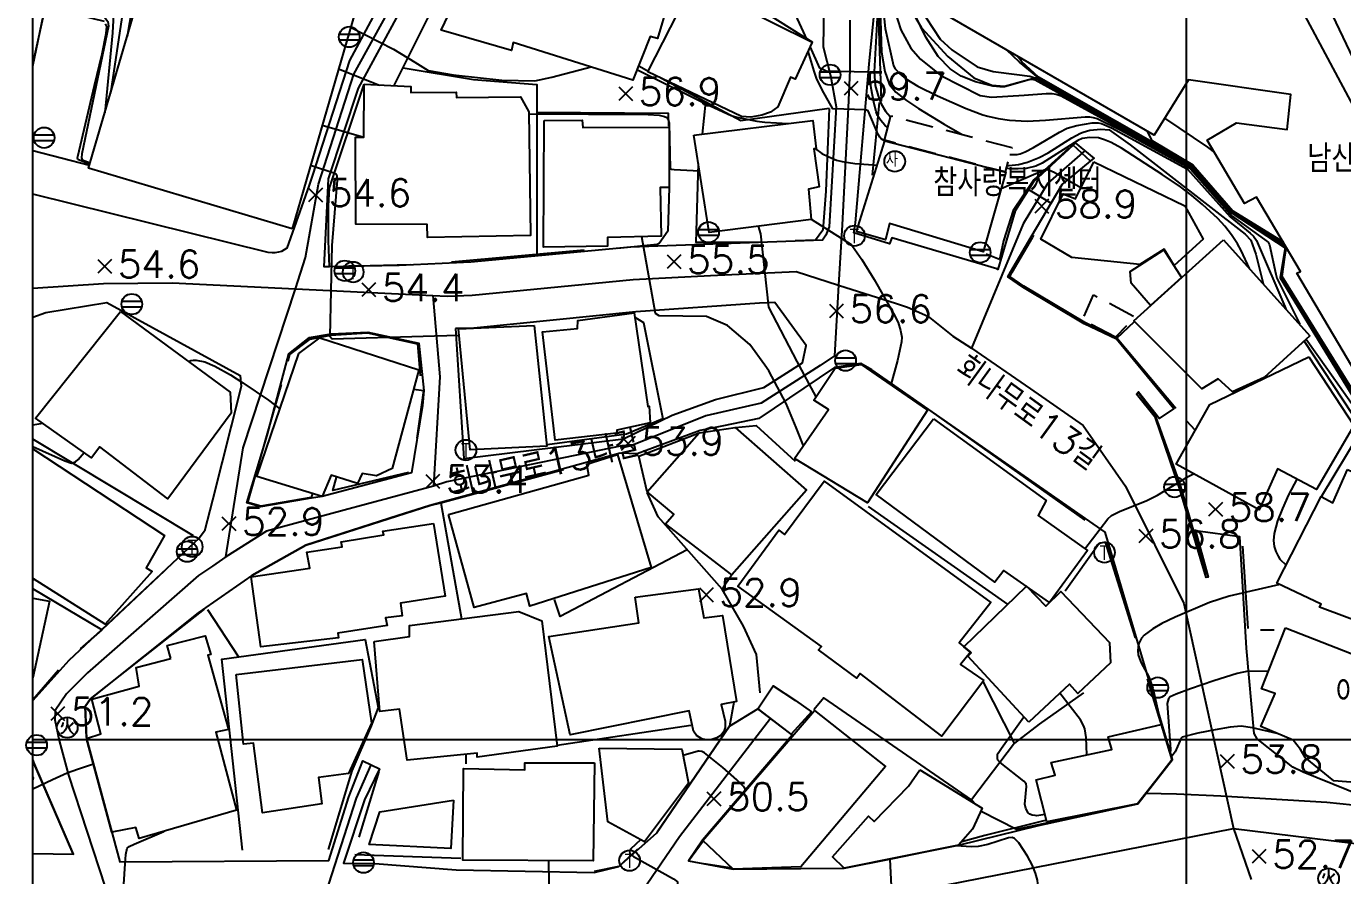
# Model space of a CAD drawing. Extents: x 199116 to 199565, y 548943 to 549516.
# Drawn here: x 199115.8 to 199211.4, y 549090.1 to 549151.8 of the extents above; entities that cross this region are included whole.
import ezdxf
from ezdxf.enums import TextEntityAlignment as Align

# ---------------------------------------------------------------- set-up
doc = ezdxf.new("R2010")
doc.units = 0
doc.header["$MEASUREMENT"] = 0
doc.linetypes.add('ANYANG1', pattern=[11.5, 6, -1, 1, -1.5, 1, -1])
doc.linetypes.add('ANYANG3', pattern=[3, 2, -1])
for name, color, linetype in [('A0013114', 1, 'CONTINUOUS'), ('A0023210', 7, 'CONTINUOUS'), ('B0014111', 7, 'CONTINUOUS'), ('B0014112', 7, 'CONTINUOUS'), ('B0014113', 7, 'CONTINUOUS'), ('B0014116', 7, 'ANYANG3'), ('B0014630', 7, 'CONTINUOUS'), ('B0024121', 7, 'CONTINUOUS'), ('B0024126', 7, 'ANYANG1'), ('C0226232', 7, 'CONTINUOUS'), ('C0236241', 7, 'CONTINUOUS'), ('C0256324', 1, 'CONTINUOUS'), ('C0393323', 7, 'CONTINUOUS'), ('C0536119', 7, 'CONTINUOUS'), ('F0017111', 30, 'CONTINUOUS'), ('F0017114', 7, 'CONTINUOUS'), ('F0027132', 7, 'CONTINUOUS'), ('F0027217', 7, 'CONTINUOUS'), ('F0047224', 7, 'CONTINUOUS'), ('H0017334', 7, 'CONTINUOUS'), ('H0037335', 7, 'CONTINUOUS'), ('H0049111', 7, 'CONTINUOUS'), ('H0049140', 7, 'CONTINUOUS')]:
    doc.layers.add(name, color=color, linetype=linetype)
doc.styles.add('GHS', font='ROMANS', dxfattribs={"bigfont": 'NGSW.shx'})
doc.styles.add('HIST', font='romans.shx', dxfattribs={"bigfont": 'ngsw.shx'})

# ---------------------------------------------------------------- blocks, each defined once
blk = doc.blocks.new('F0027217')
at = {"layer": 'F0027217'}
for points in [[(0.5, 0.5), (-0.5, -0.5)], [(-0.5, 0.5), (0.5, -0.5)]]:
    blk.add_lwpolyline(points, dxfattribs=at)
blk = doc.blocks.new('C0226232')
at = {"layer": 'C0226232'}
for points in [[(-0.72, 0.211), (0.72, 0.211)], [(-0.722, -0.202), (0.722, -0.202)]]:
    blk.add_lwpolyline(points, dxfattribs=at)
blk.add_circle((0, 0), 0.75, dxfattribs=at)
blk = doc.blocks.new('C0236241')
at = {"layer": 'C0236241'}
blk.add_circle((0, 0), 0.75, dxfattribs=at)
at = {"layer": 'C0236241', "style": 'GHS'}
blk.add_text('T', height=1, dxfattribs=at).set_placement((-0.362, -0.524))
blk = doc.blocks.new('C0256324')
at = {"layer": 'C0256324'}
for points in [[(-0.004, 0.68), (0.002, 0.272), (-0.021, 0.123), (-0.053, 0.014), (-0.102, -0.097), (-0.156, -0.195), (-0.228, -0.284), (-0.32, -0.373), (-0.411, -0.436), (-0.466, -0.467)], [(-0.315, 0.37), (-0.322, 0.304), (-0.336, 0.242), (-0.354, 0.185), (-0.382, 0.121), (-0.42, 0.058), (-0.45, 0.025)], [(0.002, 0.272), (0.051, 0.098), (0.105, -0.026), (0.16, -0.135), (0.223, -0.235), (0.292, -0.321), (0.369, -0.407), (0.449, -0.479)], [(0.109, 0.072), (0.184, 0.109), (0.24, 0.148), (0.298, 0.192), (0.347, 0.239), (0.388, 0.291), (0.44, 0.368)]]:
    blk.add_lwpolyline(points, dxfattribs=at)
blk.add_circle((0, 0), 0.75, dxfattribs=at)
blk = doc.blocks.new('B0014630')
at = {"layer": 'B0014630'}
blk.add_circle((0, 0), 0.75, dxfattribs=at)
at = {"layer": 'B0014630', "style": 'GHS'}
blk.add_text('사', height=1, dxfattribs=at).set_placement((-0.647, -0.394))

msp = doc.modelspace()

# ---------------------------------------------------------------- linework, layer by layer
at = {"layer": 'A0013114', "flags": 128}
for points in [[(199158.036, 549172.061), (199160.172, 549172.375), (199167.477, 549169.38), (199173.907, 549166.629), (199173.64, 549150.31), (199174.18, 549148.22), (199174.58, 549145.95), (199174.07, 549137.23), (199173.83, 549136.61), (199173.6, 549136.26), (199159.66, 549135.75), (199148.05, 549134.66), (199142.84, 549134.41), (199137.8, 549134.31), (199137.406, 549134.328), (199137.718, 549140.724), (199139.889, 549147.299), (199147.571, 549161.454), (199150.826, 549166.648), (199153.473, 549169.834), (199154.987, 549170.92)], [(199146.93, 549129.84), (199147.55, 549120.4), (199159.14, 549121.82), (199162.67, 549123.54), (199165.827, 549124.697), (199169.33, 549125.55), (199172.15, 549127.34), (199172.41, 549128.6), (199170.14, 549131.72), (199169.03, 549131.69), (199160.04, 549131.06), (199148.26, 549129.87)], [(199144.539, 549124.252), (199143.749, 549119.367), (199137.247, 549117.633), (199136.157, 549117.466), (199132.784, 549116.888), (199131.795, 549117.186), (199133.262, 549122.074), (199134.842, 549127.996), (199136.336, 549129.188), (199137.909, 549129.455), (199140.573, 549129.583), (199144.283, 549128.777), (199144.632, 549125.349)], [(199181.06, 549091.82), (199183.48, 549092.31), (199189.285, 549093.744), (199196.485, 549095.324), (199199.019, 549098.536), (199194.13, 549115.06), (199182.67, 549123.01), (199180.2, 549124.73), (199177.17, 549126.83), (199176.376, 549127.311), (199174.469, 549127.014), (199168.96, 549123.31), (199166.408, 549122.783), (199164.7, 549122.43), (199160.14, 549120.73), (199158.89, 549120.79), (199148.09, 549117.82), (199145.08, 549116.99), (199142.77, 549116.25), (199136.08, 549114.11), (199132.16, 549111.91), (199128.24, 549109.19), (199120.42, 549102.94), (199120.04, 549102.39), (199120.14, 549100.07), (199122.56, 549091.11), (199137.73, 549091.2), (199139.2, 549095.82), (199140.2, 549098.44), (199141.43, 549097.85), (199140.32, 549095.62), (199138.8, 549091.02), (199141.087, 549090.986), (199146.994, 549090.526), (199157.02, 549090.33), (199158.8, 549090.77), (199161.54, 549093.19), (199166.85, 549100.95), (199168.9, 549102.23), (199171.39, 549100.31), (199164.88, 549092.68), (199163.86, 549091.19), (199167.11, 549090.58), (199172.01, 549090.616), (199175.18, 549090.64), (199178.7, 549091.35)]]:
    msp.add_lwpolyline(points, close=True, dxfattribs=at)
for points in [[(199148.916, 549167.314), (199139.233, 549149.311), (199136.543, 549140.967), (199136.309, 549140.241), (199134.702, 549135.678), (199134.308, 549135.443), (199134.088, 549135.386), (199133.811, 549135.343), (199133.622, 549135.327), (199133.339, 549135.353), (199116.241, 549139.595)], [(199119.636, 549164.515), (199116.242, 549149.122)], [(199209.433, 549155.13), (199220.158, 549132.603)], [(199214.84, 549095.042), (199208.516, 549097.622), (199207.76, 549097.983), (199205.171, 549100.051), (199204.934, 549100.419), (199204.377, 549106.635), (199203.909, 549114.712), (199200.692, 549115.136), (199201.6, 549111.78), (199201.458, 549111.761), (199199.536, 549118.168), (199197.78, 549123.362), (199196.391, 549125.075), (199196.551, 549125.24), (199198.082, 549123.299), (199199.112, 549124.006), (199194.948, 549129.071), (199192.61, 549130.193), (199188.152, 549132.843), (199187.06, 549133.6), (199187.28, 549133.98), (199188.76, 549136.5), (199191, 549140.29), (199193.33, 549142.21), (199191.98, 549143.33), (199188.91, 549140.5), (199187.58, 549138.4), (199186.32, 549134.13), (199186.25, 549134.18), (199178.64, 549136.42), (199178.46, 549136), (199175.87, 549136.78), (199175.98, 549137.52), (199176.99, 549149.04), (199177.5, 549154.17)], [(199116.24, 549130.67), (199117.18, 549131), (199121.61, 549131.74), (199131.29, 549126.43), (199131.38, 549125.62), (199130.627, 549122.661), (199129.28, 549117.37), (199128.7, 549115.13), (199128.33, 549114.61), (199118.86, 549105.74), (199116.237, 549102.817)], [(199116.236, 549091.72), (199119.2, 549091.67), (199116.37, 549098.22), (199116.237, 549098.537)]]:
    msp.add_lwpolyline(points, dxfattribs=at)
at = {"layer": 'A0023210', "flags": 128}
for points in [[(199130.25, 549113.26), (199131.522, 549121.171), (199135.308, 549132.725), (199136.054, 549135.003), (199136.991, 549140.331), (199139.561, 549148.305), (199141.475, 549151.772), (199149.871, 549166.981)], [(199175.57, 549152.24), (199175.585, 549148.63), (199175.448, 549145.874), (199175.025, 549137.375), (199174.765, 549133), (199174.46, 549127.86), (199173.43, 549127.15), (199169.14, 549124.43), (199165.13, 549123.49), (199159.869, 549121.39), (199159.02, 549121.31), (199146.32, 549118.7), (199145.35, 549118.39), (199138.864, 549116.639), (199133.224, 549115.116), (199130.25, 549113.26), (199129.28, 549112.59), (199128.28, 549111.9), (199120.22, 549104.83), (199118.68, 549103.3), (199117.87, 549102.1), (199117.83, 549101.43), (199118.15, 549099.93), (199118.84, 549097.39), (199121.5, 549089.269)], [(199192.66, 549142.77), (199189.96, 549140.4), (199188.17, 549137.45), (199184.427, 549128.417)], [(199116.24, 549132.779), (199121.387, 549133.108), (199126.36, 549133.16), (199135.308, 549132.725), (199145.297, 549132.241), (199146.33, 549132.19), (199148.15, 549132.27), (199159.85, 549133.41), (199165.46, 549133.68), (199171.69, 549133.98), (199174.765, 549133), (199178.96, 549131.66), (199179.76, 549131.4), (199181.25, 549130.73), (199183.05, 549129.28), (199184.427, 549128.417), (199188.701, 549125.457), (199192.532, 549122.804), (199195.601, 549118.383), (199199.829, 549109.879), (199203.452, 549093.537), (199204.729, 549089.818)], [(199145.297, 549132.241), (199145.802, 549126.328), (199145.35, 549118.39)], [(199116.236, 549089.259), (199121.5, 549089.269), (199131.565, 549088.836), (199137.524, 549088.809), (199141.584, 549088.644), (199145.384, 549088.49), (199157.1, 549088.015), (199159.865, 549088.051), (199174.143, 549088.237), (199181.134, 549089.141), (199203.452, 549093.537), (199217.833, 549091.766), (199238.453, 549096.429), (199241.08, 549097.044), (199246.281, 549098.277), (199263.095, 549102.263), (199269.508, 549103.303), (199273.406, 549103.315), (199278.8, 549102.69), (199288.13, 549102.24)], [(199159.865, 549088.051), (199163.21, 549092.94), (199169.81, 549101.53)], [(199137.524, 549088.809), (199139.76, 549095.72), (199140.82, 549098.15)]]:
    msp.add_lwpolyline(points, dxfattribs=at)
at = {"layer": 'B0014111', "flags": 128}
for points in [[(199178.131, 549143.469), (199186.912, 549141.193), (199185.269, 549135.401), (199178.467, 549137.463), (199178.169, 549136.282), (199176.069, 549136.899)], [(199145.338, 549115.681), (199146.189, 549110.408), (199142.943, 549109.884), (199143.075, 549108.98), (199141.859, 549108.822), (199141.972, 549108.276), (199138.382, 549107.713), (199138.45, 549107.373), (199132.804, 549106.72), (199132.095, 549111.811), (199136.354, 549112.434), (199136.145, 549113.602), (199138.712, 549113.983), (199138.647, 549114.346), (199141.728, 549114.844), (199141.668, 549115.134)], [(199198.19, 549101.068), (199198.988, 549098.518), (199196.469, 549095.323), (199189.882, 549094.005), (199189.117, 549097.067), (199190.501, 549097.412), (199190.206, 549098.325), (199194.596, 549099.265), (199194.336, 549100.18)], [(199146.798, 549095.594), (199146.599, 549092.083), (199140.675, 549092.36), (199141.445, 549094.747)]]:
    msp.add_lwpolyline(points, close=True, dxfattribs=at)
for points in [[(199208.92, 549127.79), (199212.18, 549122.8), (199209.48, 549118.16), (199206.64, 549119.65), (199205.31, 549116.66), (199199.28, 549119.98), (199201.73, 549124.33), (199208.92, 549127.79)], [(199116.239, 549121.101), (199125.81, 549114.8), (199124.48, 549112.46), (199124.92, 549112.19), (199121.49, 549108.37), (199116.29, 549111.65), (199116.238, 549111.567)], [(199116.238, 549110.25), (199117.46, 549110.04), (199116.237, 549104.458)], [(199180.67, 549097.78), (199185.2, 549095), (199184.5, 549093.47), (199183.48, 549092.31), (199175.18, 549090.64), (199174.33, 549091.48), (199176.94, 549094.42), (199177.34, 549094.04), (199179.83, 549096.59), (199180.67, 549097.78)]]:
    msp.add_lwpolyline(points, dxfattribs=at)
at = {"layer": 'B0014112', "flags": 128}
for points in [[(199135.068, 549137.086), (199120.291, 549141.498), (199129.693, 549173.607), (199132.182, 549172.983), (199132.681, 549174.971), (199140.771, 549172.544), (199140.227, 549170.43), (199144.448, 549169.345)], [(199197.418, 549131.509), (199196.002, 549133.133), (199195.932, 549133.992), (199198.382, 549135.556), (199199.664, 549133.551)], [(199171.571, 549120.407), (199174.038, 549123.967), (199172.961, 549124.633), (199174.503, 549126.963), (199176.401, 549127.228), (199181.212, 549123.906), (199176.854, 549117.183)], [(199185.313, 549104.276), (199182.254, 549100.231), (199176.318, 549104.774), (199176.09, 549104.446), (199173.31, 549106.508), (199173.527, 549106.755), (199167.455, 549111.122), (199170.429, 549115.191), (199170.833, 549114.874), (199173.713, 549118.764), (199185.82, 549109.929), (199183.528, 549107.006), (199184.342, 549106.322), (199183.614, 549105.438)], [(199160, 549110.32), (199164.58, 549110.93), (199164.98, 549108.83), (199166.32, 549109), (199167.35, 549102.75), (199166.225, 549102.526), (199166.519, 549101.319), (199166.533, 549100.866), (199166.44, 549100.56), (199166.244, 549100.307), (199165.913, 549100.116), (199165.565, 549099.999), (199165.341, 549099.962), (199165.139, 549099.973), (199164.831, 549100.036), (199164.446, 549100.284), (199164.231, 549100.603), (199163.904, 549102.063), (199155.27, 549100.34), (199153.72, 549107.46), (199160.26, 549108.464)], [(199188.578, 549101.245), (199184.158, 549106.037), (199184.393, 549106.289), (199183.869, 549106.732), (199188.406, 549111.118), (199189.812, 549109.681), (199190.91, 549110.73), (199194.441, 549107.041), (199194.509, 549105.566), (199192.141, 549103.327), (199191.523, 549104.004)], [(199126.256, 549105.871), (199125.987, 549106.816), (199128.75, 549107.531), (199129.163, 549106.161), (199128.948, 549106.117), (199130.45, 549100.72), (199129.53, 549100.52), (199131.04, 549094.87), (199123.97, 549092.79), (199123.72, 549093.61), (199121.98, 549093.25), (199120.14, 549100.07), (199121.19, 549100.41), (199120.52, 549102.91), (199123.96, 549103.86), (199123.75, 549105.22)], [(199164.901, 549092.657), (199173.014, 549102.096), (199178.18, 549098.04), (199172.02, 549090.75), (199167.11, 549090.58)], [(199157.384, 549099.358), (199163.377, 549099.281), (199163.868, 549096.828), (199160.658, 549092.549), (199158.001, 549094.011)], [(199157.044, 549098.294), (199156.938, 549091.184), (199147.484, 549091.234), (199147.519, 549097.887), (199151.964, 549097.799), (199151.974, 549098.292)]]:
    msp.add_lwpolyline(points, close=True, dxfattribs=at)
for points in [[(199151.36, 549159.58), (199163.11, 549155.97), (199161.62, 549150.9), (199161.08, 549151.06), (199159.82, 549147.89), (199151.12, 549150.61), (199151.01, 549150.03), (199145.9, 549151.51), (199147.68, 549155.29), (199148.57, 549155.08), (199148.91, 549156.11), (199150.07, 549155.82), (199151.36, 549159.58)], [(199164.19, 549154.95), (199172.84, 549150.63), (199171.62, 549147.94), (199171.28, 549148.1), (199170.36, 549145.94), (199169.81, 549145.55), (199169.18, 549145.33), (199168.4, 549145.2), (199167.72, 549145.25), (199160.92, 549148.48), (199164.19, 549154.95)], [(199140.31, 549147.58), (199143.69, 549147.42), (199143.7, 549146.99), (199147, 549147.01), (199147.01, 549146.61), (199151.66, 549146.66), (199152.27, 549145.58), (199152.38, 549136.59), (199144.9, 549136.46), (199144.88, 549137.39), (199139.7, 549137.43), (199139.68, 549143.74), (199140.29, 549143.75), (199140.31, 549147.58)], [(199153.38, 549144.94), (199156.14, 549144.97), (199156.18, 549144.44), (199162.46, 549144.46), (199162.47, 549140.08), (199161.81, 549140.08), (199161.87, 549136.54), (199157.98, 549136.46), (199157.97, 549135.83), (199153.32, 549135.76), (199153.38, 549144.94)], [(199164.26, 549143.88), (199172.9, 549144.95), (199173.14, 549142.9), (199172.96, 549142.89), (199173.35, 549140.14), (199172.57, 549139.96), (199172.77, 549137.77), (199165.36, 549136.82), (199164.26, 549143.88)], [(199193.3, 549141.95), (199199.91, 549138.75), (199201.25, 549136.34), (199199.14, 549134.42), (199198.4, 549135.61), (199196.65, 549134.48), (199191.71, 549135), (199189.46, 549136.33), (199191.07, 549139.63), (199191.96, 549139.27), (199193.3, 549141.95)], [(199202.73, 549136.29), (199209, 549129.32), (199205.66, 549126.28), (199203.37, 549125.24), (199202.33, 549126.19), (199201.14, 549125.47), (199196.21, 549130.39), (199202.73, 549136.29)], [(199122.61, 549131.07), (199130.58, 549125.21), (199130.65, 549123.69), (199126.04, 549117.46), (199121.12, 549121.25), (199120.5, 549120.46), (199116.44, 549123.34), (199122.61, 549131.07)], [(199159.92, 549130.98), (199160.9, 549124.18), (199161, 549124.2), (199161.07, 549122.98), (199158.66, 549122.46), (199158.64, 549122.25), (199154.17, 549121.74), (199153.26, 549129.59), (199155.79, 549129.85), (199155.83, 549130.43), (199159.92, 549130.98)], [(199152.66, 549130.06), (199153.58, 549121.3), (199148, 549121.03), (199147.16, 549129.82), (199152.66, 549130.06)], [(199135.55, 549128.02), (199137.09, 549129.16), (199144.28, 549126.83), (199142.34, 549119.68), (199141.21, 549119.14), (199140.15, 549119.32), (199139.83, 549118.58), (199137.9, 549119.2), (199137.25, 549117.65), (199132.5, 549119.1), (199135.55, 549128.02)], [(199160.86, 549117.97), (199164.63, 549122.27), (199167.26, 549122.66), (199172.43, 549118.11), (199167, 549111.94), (199162.2, 549115.66), (199162.79, 549116.36), (199160.86, 549117.97)], [(199181.65, 549123.28), (199189.85, 549117.34), (199189.25, 549116.25), (199192.84, 549113.71), (199190.088, 549109.945), (199186.77, 549112.26), (199186.12, 549111.41), (199177.49, 549117.79), (199181.65, 549123.28)], [(199146.43, 549116.34), (199156.63, 549119.19), (199156.47, 549119.98), (199158.71, 549120.68), (199161.16, 549112.48), (199152.34, 549109.67), (199152.09, 549110.6), (199148.3, 549109.58), (199146.43, 549116.34)], [(199211.72, 549119.59), (199217.76, 549116.8), (199213.9, 549108.04), (199209.68, 549109.6), (199209.81, 549109.81), (199206.59, 549111.34), (199209.81, 549117.65), (199210.67, 549117.17), (199211.72, 549119.59)], [(199141.03, 549107.1), (199143.59, 549107.46), (199143.61, 549108.26), (199151.53, 549109.29), (199153.21, 549108.6), (199154.33, 549099.51), (199148.52, 549098.7), (199148.52, 549099), (199143.42, 549098.48), (199142.87, 549102.19), (199141.44, 549102.02), (199141.03, 549107.1)], [(199131.02, 549104.72), (199140.17, 549105.8), (199140.84, 549101.18), (199139.16, 549097.53), (199137, 549097.24), (199137.23, 549095.33), (199132.93, 549094.66), (199132.27, 549099.72), (199131.55, 549099.64), (199131.02, 549104.72)], [(199116.237, 549097.014), (199116.285, 549097.208), (199116.237, 549097.221)]]:
    msp.add_lwpolyline(points, dxfattribs=at)
at = {"layer": 'B0014113', "flags": 128}
msp.add_lwpolyline([(199221.051, 549129.339), (199213.36, 549124.862), (199208.05, 549133.866), (199208.316, 549133.993), (199205.106, 549139.372), (199204.237, 549138.909), (199201.533, 549143.521), (199203.665, 549144.783), (199207.332, 549144.293), (199207.609, 549146.827), (199200.182, 549147.894), (199197.675, 549143.891), (199181.927, 549152.995), (199184.205, 549157.497), (199186.845, 549156.713), (199208.244, 549153.274)], close=True, dxfattribs=at)
msp.add_lwpolyline([(199207.21, 549108.11), (199216.2, 549104.6), (199215.49, 549102.2), (199216.11, 549101.95), (199215.85, 549100.52), (199216.24, 549100.37), (199215.05, 549096.65), (199210.74, 549096.98), (199208.65, 549098.69), (199208.3, 549099.27), (199207.78, 549099.94), (199205.42, 549100.93), (199206.48, 549103.34), (199205.49, 549103.66), (199207.21, 549108.11)], dxfattribs=at)
at = {"layer": 'B0014116', "flags": 128}
for points in [[(199178.087, 549143.511), (199178.548, 549145.298), (199187.337, 549142.98), (199186.87, 549141.21)], [(199194.873, 549129.203), (199192.484, 549130.475), (199193.276, 549132.297), (199196.294, 549130.678)]]:
    msp.add_lwpolyline(points, close=True, dxfattribs=at)
at = {"layer": 'B0024121', "flags": 128}
for points in [[(199142.48, 549147.48), (199144.93, 549152.39), (199150.069, 549161.622), (199160.361, 549158.411), (199163.466, 549156.577), (199172.859, 549150.637)], [(199116.242, 549148.895), (199117.15, 549153.2), (199121.431, 549152.173)], [(199143.13, 549148.78), (199148.241, 549147.932), (199152.848, 549147.562), (199152.851, 549145.547), (199162.39, 549145.475), (199162.404, 549144.541)], [(199160.94, 549148.52), (199160.31, 549148.86)], [(199143.66, 549134.47), (199137.8, 549134.31), (199137.72, 549136.22), (199137.72, 549138.73), (199137.78, 549140.06), (199140.31, 549147.58)], [(199174.07, 549145.82), (199167.67, 549144.92), (199161.855, 549148.036)], [(199152.84, 549145.568), (199152.84, 549135.23)], [(199164.88, 549143.96), (199165.13, 549146.28)], [(199174.07, 549145.82), (199173.84, 549139.82), (199173.62, 549136.99), (199173.08, 549136.27), (199171.6, 549136.21)], [(199177.23, 549140.99), (199177.73, 549146.25)], [(199191.48, 549142.94), (199188.94, 549140.65), (199187.44, 549138.41), (199186.75, 549136.21), (199186.45, 549134.86), (199185.49, 549135.25)], [(199168.93, 549136.09), (199164.41, 549136.1), (199164.58, 549141.827)], [(199162.47, 549140.08), (199162.36, 549136.9), (199161.73, 549136.01), (199161.59, 549135.95), (199158.71, 549135.65)], [(199194.96, 549129.141), (199192.658, 549130.282), (199188.206, 549132.927), (199187.193, 549133.63), (199187.366, 549133.93), (199188.846, 549136.449), (199188.953, 549136.63)], [(199156.29, 549135.53), (199146.64, 549134.67)], [(199221.052, 549125.772), (199217.546, 549126.922), (199212.979, 549123.815), (199206.921, 549133.607), (199207.278, 549135.731)], [(199159.97, 549130.66), (199160.6, 549130.29), (199162, 549123.29), (199159.37, 549122.17), (199153.6, 549121.39)], [(199199.263, 549124.022), (199194.96, 549129.141), (199196.261, 549130.339)], [(199134.782, 549127.465), (199134.903, 549127.948), (199136.373, 549129.076), (199137.87, 549129.365), (199140.542, 549129.537), (199144.185, 549128.737), (199144.364, 549126.405)], [(199131.38, 549125.62), (199129.28, 549117.37)], [(199136.552, 549117.86), (199136.446, 549117.57), (199132.792, 549116.928), (199131.853, 549117.196), (199134.311, 549125.768)], [(199143.917, 549125.446), (199144.612, 549125.331), (199144.14, 549121.882)], [(199181.46, 549123.83), (199192.65, 549115.92)], [(199167.26, 549122.66), (199168.78, 549122.79), (199171.6, 549120.21)], [(199200.024, 549123.144), (199200.642, 549122.474)], [(199127.91, 549114.78), (199116.239, 549121.81)], [(199160.86, 549117.97), (199160.25, 549120.57), (199164.63, 549122.27)], [(199209.83, 549117.64), (199212.659, 549122.337)], [(199143.533, 549119.394), (199138.029, 549118.073), (199138.302, 549119.028)], [(199145.87, 549117.19), (199154.79, 549119.59)], [(199167, 549111.94), (199166.31, 549110.9), (199161.65, 549116.17), (199160.854, 549117.931)], [(199136.08, 549114.11), (199145.08, 549116.99), (199145.87, 549117.19), (199147.38, 549108.75)], [(199176.9, 549116.92), (199187.05, 549109.807)], [(199132.16, 549111.91), (199136.08, 549114.11)], [(199194.149, 549114.332), (199193.69, 549114.23), (199191.21, 549110.77)], [(199163.773, 549113.769), (199154.551, 549108.933), (199154.121, 549110.162)], [(199125.78, 549112.22), (199121.25, 549107.96), (199116.238, 549110.941)], [(199169.07, 549103.38), (199168.8, 549106.17), (199167.86, 549108.22), (199166.31, 549110.9)], [(199120.13, 549100.14), (199120.04, 549102.39), (199120.42, 549102.94), (199128.72, 549109.46)], [(199128.935, 549109.424), (199131.176, 549105.984)], [(199121.25, 549107.96), (199119.69, 549106.58)], [(199131.475, 549091.958), (199129.973, 549105.819), (199140.377, 549107.251), (199141.316, 549102.307), (199140.827, 549100.99), (199139.405, 549097.72), (199137.681, 549091.998)], [(199118.1, 549105.03), (199116.237, 549102.877)], [(199192.54, 549103.39), (199189.32, 549101.11), (199187.54, 549099.73), (199185.261, 549104.207)], [(199197.39, 549103.93), (199199.002, 549098.526), (199197.503, 549096.623)], [(199167.16, 549102.71), (199166.85, 549100.95), (199161.58, 549093.25)], [(199187.54, 549099.73), (199184.41, 549095.6), (199173.68, 549103.02), (199172.96, 549102.14)], [(199154.321, 549099.58), (199164.038, 549101.034)], [(199147.69, 549098.91), (199147.695, 549098.224)], [(199116.237, 549098.387), (199119.14, 549091.69)], [(199139.94, 549092.9), (199141.39, 549097.66)], [(199184.41, 549095.6), (199184.708, 549095.302)], [(199160.17, 549092.02), (199158.8, 549090.77), (199157.02, 549090.41)], [(199163.86, 549091.19), (199164.93, 549092.63)], [(199147.33, 549091.34), (199139.62, 549091.62)], [(199167.03, 549090.65), (199164.98, 549090.95)]]:
    msp.add_lwpolyline(points, dxfattribs=at)
at = {"layer": 'B0024126', "flags": 128}
msp.add_lwpolyline([(199204.103, 549114.029), (199204.499, 549107.949), (199207.096, 549107.953)], dxfattribs=at)
at = {"layer": 'C0393323', "flags": 128}
msp.add_lwpolyline([(199193.07, 549142), (199191.79, 549143.16), (199188.91, 549140.5), (199188.56, 549139.95), (199190.2, 549138.94), (199191, 549140.29)], close=True, dxfattribs=at)
msp.add_lwpolyline([(199172.8, 549101.99), (199171.31, 549100.37), (199168.9, 549102.23), (199170.02, 549103.9), (199171.64, 549102.82), (199172.8, 549101.99)], dxfattribs=at)
at = {"layer": 'C0536119', "flags": 128}
msp.add_lwpolyline([(199194.169, 549114.336), (199196.344, 549107.383)], dxfattribs=at)
at = {"layer": 'F0017111', "flags": 128}
for points, elevation in [([(199141.842, 549246.852), (199141.83, 549246.77), (199141.46, 549244.82), (199139.67, 549237.19), (199138.9, 549233.98), (199136.96, 549226.29), (199136.03, 549222.38), (199133.22, 549210.17), (199131.16, 549200.91), (199129.77, 549194.45), (199128.76, 549189.47), (199125.77, 549173.55), (199123.28, 549160.92), (199122.87, 549158.67), (199122.57, 549156.79), (199122.45, 549155.94), (199122.13, 549153.08), (199122.027, 549151.318), (199121.467, 549145.513)], 62), ([(199142.651, 549246.682), (199142.27, 549244.94), (199136.41, 549219.84), (199135.46, 549215.86), (199134.01, 549210.07), (199132.64, 549204.11), (199130.49, 549194.53), (199129.03, 549187.45), (199127.55, 549179.38), (199125.75, 549170.33), (199124.96, 549166.17), (199123.96, 549160.51), (199123.36, 549156.81), (199121.886, 549146.945)], 63), ([(199143.285, 549246.548), (199143.22, 549246.04), (199142.9, 549243.6), (199142.62, 549242.26), (199140.79, 549234.96), (199137.2, 549219.93), (199133.6, 549205.36), (199131.94, 549197.77), (199131.16, 549194.67), (199130.6, 549192.24), (199130.08, 549189.59), (199128.34, 549179.54), (199126.17, 549168.68), (199125.54, 549165.39), (199123.091, 549151.061)], 64), ([(199137.68, 549232.35), (199134.88, 549220.81), (199130.8, 549202.92), (199129.66, 549197.83), (199128.85, 549193.97), (199128.04, 549189.85), (199125.56, 549176.21), (199124.66, 549171.54), (199121.53, 549156.2), (199121.17, 549154.23), (199121.13, 549153.87), (199121.1, 549153.32), (199121.13, 549152.98), (199121.23, 549152.74), (199121.69, 549152.14), (199121.74, 549151.81), (199119.807, 549142.524), (199119.767, 549142.242), (199119.834, 549142.082), (199120.402, 549141.875)], 61), ([(199172.78, 549163.761), (199173.869, 549159), (199174.19, 549156.37), (199174.23, 549156.3), (199174.54, 549156.21), (199174.87, 549156.18), (199177.28, 549156.32), (199177.43, 549156.11), (199177.76, 549153.82), (199177.88, 549149.91), (199178.13, 549148.52), (199178.43, 549147.62), (199178.53, 549147.47), (199178.92, 549147.01), (199179.7, 549146.41), (199180.57, 549145.83), (199182.42, 549144.69), (199183.742, 549143.928)], 62), ([(199177.89, 549164.336), (199178.513, 549160.192), (199179.151, 549157.317), (199179.974, 549154.69), (199180.622, 549153.179), (199182.137, 549150.866), (199182.989, 549150.082), (199184.838, 549148.839), (199185.981, 549148.503), (199187.719, 549148.301), (199188.65, 549148.159), (199189.171, 549147.996), (199200.406, 549141.634), (199203.342, 549138.309), (199207.247, 549135.747), (199206.885, 549133.572), (199212.971, 549123.724)], 66), ([(199172.733, 549160.837), (199173, 549158.39), (199173.19, 549157.1), (199173.49, 549155.75), (199173.73, 549154.97), (199174.34, 549153.42), (199174.39, 549153.32), (199174.52, 549153.19), (199174.87, 549153.17), (199177.46, 549152.98), (199177.58, 549152.83), (199177.34, 549148.49), (199177.43, 549147.49), (199177.63, 549146.73), (199177.85, 549146.17), (199178.16, 549145.62), (199178.51, 549145.25), (199178.532, 549145.234)], 61), ([(199177.88, 549154.28), (199178.15, 549151.62), (199178.74, 549148.91), (199178.86, 549148.7), (199179.2, 549148.35), (199179.64, 549147.98), (199180.53, 549147.45), (199181.95, 549146.75), (199184.02, 549145.83), (199185.25, 549145.37), (199185.61, 549145.26), (199186.36, 549145.09), (199187.17, 549144.97), (199188.47, 549144.91), (199189.78, 549144.97), (199192.674, 549145.227), (199192.993, 549145.215), (199193.258, 549145.178), (199193.54, 549145.086), (199195.266, 549144.246), (199200.236, 549141.509), (199200.327, 549141.437), (199203.357, 549138), (199205.702, 549136.314), (199205.951, 549136.112), (199206.062, 549135.918), (199206.513, 549133.79), (199206.596, 549133.505), (199208.255, 549130.148)], 63), ([(199178.844, 549152.888), (199179.289, 549151.543), (199180.011, 549150.201), (199180.704, 549149.393), (199182.199, 549148.222), (199185.057, 549146.769), (199185.878, 549146.65), (199188.242, 549146.791), (199189.831, 549146.905), (199190.286, 549146.905), (199190.571, 549146.867), (199190.937, 549146.741), (199200.366, 549141.567), (199203.28, 549138.273), (199207.187, 549135.704), (199206.822, 549133.528), (199212.868, 549123.663)], 64), ([(199139.322, 549151.717), (199142.433, 549150.136), (199143.975, 549149.198), (199144.961, 549148.588), (199146.774, 549148.267), (199150.309, 549147.889), (199152.701, 549147.83), (199153.933, 549148.09), (199156.79, 549148.837)], 57), ([(199178.128, 549143.46), (199178.1, 549143.47), (199177.86, 549143.62), (199177.76, 549143.73), (199177.63, 549143.94), (199177.48, 549144.28), (199177.38, 549144.55), (199176.91, 549145.65), (199176.72, 549145.72), (199174.35, 549145.8), (199173.56, 549147.17), (199173.17, 549148.03), (199172.98, 549148.53), (199172.55, 549149.99)], 59), ([(199207.159, 549135.931), (199203.35, 549138.339), (199200.432, 549141.681), (199189.246, 549148.064), (199187.904, 549149.184), (199186.969, 549150.08)], 67), ([(199207.125, 549135.988), (199203.364, 549138.356), (199200.458, 549141.706), (199197.556, 549143.365), (199189.284, 549148.099), (199188.065, 549149.2), (199187.761, 549149.622)], 68), ([(199138.445, 549148.7), (199141.422, 549147.527)], 56), ([(199160.15, 549148.62), (199165.13, 549146.16), (199166.97, 549145.32), (199167.37, 549145.19), (199168.83, 549144.89), (199169.41, 549144.83), (199171.096, 549144.727)], 57), ([(199152.272, 549145.442), (199160.926, 549145.391), (199161.74, 549145.326), (199162.13, 549145.25), (199162.29, 549145.17), (199162.37, 549145.06), (199162.46, 549144.75), (199162.54, 549141.46), (199162.62, 549141.41), (199162.83, 549141.38), (199164.66, 549141.3)], 56), ([(199187.207, 549142.489), (199187.74, 549142.48), (199187.94, 549142.53), (199188.31, 549142.67), (199188.92, 549142.98), (199190.8, 549144.11), (199191.364, 549144.388), (199192.063, 549144.58), (199193.178, 549144.769), (199193.454, 549144.777), (199193.606, 549144.777), (199193.855, 549144.724), (199194.576, 549144.413), (199200.104, 549141.416), (199203.208, 549137.949), (199204.652, 549136.764), (199204.886, 549136.55), (199205.11, 549136.23), (199207.249, 549131.267)], 62), ([(199186.995, 549141.683), (199187.16, 549141.67), (199187.82, 549141.76), (199188.48, 549141.93), (199189.33, 549142.26), (199189.98, 549142.61), (199191.7, 549143.69), (199192.34, 549144.02), (199192.53, 549144.111), (199193.018, 549144.237), (199193.82, 549144.309), (199194.414, 549144.268), (199195.932, 549143.193), (199204.28, 549136.688), (199204.698, 549136.26), (199205.078, 549135.229), (199205.593, 549133.107)], 61), ([(199197.145, 549144.197), (199197.453, 549143.599), (199197.557, 549143.461), (199200.5, 549141.737), (199203.396, 549138.38), (199207.041, 549136.13)], 69), ([(199173.093, 549142.897), (199173.54, 549142.56), (199174.05, 549142.3), (199174.61, 549142.07), (199175.03, 549141.96), (199175.95, 549141.82), (199177.579, 549141.712)], 58), ([(199136.412, 549141.708), (199138.111, 549141.159), (199138.248, 549141.087), (199138.314, 549140.926), (199138.338, 549140.62), (199137.97, 549135.87), (199137.82, 549129.29), (199137.99, 549129.08), (199145.41, 549129.32), (199147.205, 549129.346)], 54), ([(199186.576, 549140.009), (199189.82, 549141.42), (199190.09, 549141.35), (199190.43, 549141.19), (199192.364, 549140.078)], 59), ([(199168.912, 549137.275), (199169.1, 549136.73), (199169.67, 549131.4), (199171.73, 549127.45), (199173.115, 549124.867)], 56), ([(199172.77, 549137.79), (199175.67, 549135.94), (199175.78, 549135.83), (199176.46, 549134.85), (199177.34, 549133.39), (199178.74, 549130.93), (199179.08, 549130.28), (199179.27, 549129.69), (199179.35, 549129.21), (199179.33, 549128.88), (199179.05, 549127.52), (199178.549, 549125.745)], 57), ([(199221.093, 549125.669), (199217.525, 549126.89), (199213.027, 549123.863), (199213.004, 549123.858), (199212.983, 549123.87), (199206.93, 549133.611), (199207.264, 549135.756)], 67), ([(199221.123, 549125.704), (199217.502, 549126.916), (199213.06, 549123.915), (199213.037, 549123.905), (199213.016, 549123.915), (199206.981, 549133.623), (199207.276, 549135.735)], 68), ([(199208.566, 549128.925), (199212.045, 549123.677), (199213.16, 549122.15), (199214.36, 549120.78), (199216.93, 549118.32), (199218.47, 549116.89), (199222.43, 549113.48), (199222.98, 549112.95), (199223.47, 549112.36), (199225.58, 549108.94), (199225.92, 549108.47), (199226.22, 549108.17), (199226.765, 549107.757)], 62), ([(199208.712, 549129.058), (199210.28, 549126.9), (199212.02, 549124.42), (199213.46, 549122.31), (199214.33, 549120.95), (199215.16, 549120.15), (199218.37, 549117.2), (199219.61, 549116.23), (199222.84, 549113.98), (199223.43, 549113.51), (199223.76, 549113.16), (199223.98, 549112.86), (199225.68, 549109.39), (199225.87, 549109.07), (199225.94, 549108.96), (199226.17, 549108.74), (199226.778, 549108.361)], 63), ([(199127.55, 549127.44), (199127.71, 549127.52), (199127.9, 549127.55), (199128.1, 549127.54), (199128.73, 549127.41), (199129.47, 549127.11), (199130.59, 549126.48), (199131.49, 549125.9), (199133.37, 549124.63), (199134.179, 549124.011)], 53), ([(199116.239, 549122.84), (199116.96, 549122.97)], 54), ([(199116.239, 549121.28), (199118.56, 549120.23), (199119.04, 549120.06), (199119.34, 549120.17), (199119.53, 549120.32), (199119.96, 549120.84)], 53), ([(199192.652, 549113.843), (199194.31, 549116.01), (199194.59, 549116.25), (199195.16, 549116.56), (199197.14, 549117.34), (199197.92, 549117.73), (199200.15, 549119.1), (199200.536, 549119.288)], 57), ([(199208.05, 549118.91), (199207.45, 549117.75), (199207, 549116.76), (199206.64, 549115.87), (199206.39, 549114.96), (199206.35, 549114.44), (199206.41, 549114.02), (199206.53, 549113.65), (199206.69, 549113.3), (199206.82, 549113.1), (199207.26, 549112.66)], 59), ([(199206.8, 549111.24), (199203.12, 549110.39), (199201.71, 549109.93), (199199.2, 549108.87), (199198.23, 549108.41), (199197.58, 549108.04), (199196.95, 549107.57), (199196.76, 549107.36), (199196.58, 549106.96), (199196.51, 549106.69), (199196.49, 549106.42), (199196.52, 549106.15), (199196.61, 549105.87), (199196.75, 549105.56), (199197.3, 549104.54), (199197.58, 549103.73), (199198.192, 549101.061)], 56), ([(199192.798, 549098.88), (199192.75, 549100.13), (199192.64, 549100.76), (199192.56, 549101), (199192.33, 549101.42), (199190.82, 549103.345)], 56), ([(199206.62, 549100.42), (199204.83, 549100.83), (199204, 549100.96), (199203.21, 549100.88), (199202.11, 549100.7), (199200.85, 549100.45), (199199.72, 549100.17), (199199.65, 549100.09), (199199.54, 549099.86), (199199.2, 549099.09), (199198.929, 549098.707)], 54), ([(199197.083, 549096.102), (199199.31, 549096.05), (199202.53, 549095.9), (199210.23, 549095.45), (199212.11, 549095.25), (199214.37, 549094.84), (199215.12, 549094.63), (199215.73, 549094.37), (199216.3, 549094.07), (199216.77, 549093.75), (199217.07, 549093.51), (199217.23, 549093.33), (199217.56, 549092.81), (199217.72, 549092.37), (199217.88, 549091.78), (199218.16, 549090.36), (199218.18, 549089.99)], 53), ([(199189.852, 549094.126), (199185.38, 549093.03), (199183.708, 549092.569)], 54), ([(199117.271, 549082.532), (199119.62, 549085.47), (199121.08, 549086.3), (199121.95, 549086.55), (199122.55, 549086.78), (199122.64, 549086.92), (199122.7, 549087.26), (199122.94, 549090.97), (199123, 549091.65), (199123.1, 549092.1), (199123.23, 549092.21), (199123.6, 549092.39), (199125.767, 549093.319)], 49), ([(199189.65, 549077.48), (199189.78, 549079.84), (199189.94, 549081.89), (199189.83, 549083.22), (199189.6, 549083.79), (199188.76, 549085.44), (199187.85, 549086.4), (199187.71, 549086.63), (199187.74, 549086.79), (199187.87, 549087.04), (199189.14, 549088.94), (199189.25, 549089.29), (199189.21, 549089.78), (199189.07, 549090.28), (199188.82, 549090.88), (199188.48, 549091.52), (199187.85, 549092.49), (199187.54, 549092.8), (199187.37, 549092.88), (199187.1, 549092.84), (199185.6, 549092.37), (199184.9, 549092.22), (199184.42, 549092.2), (199183.279, 549092.269)], 52), ([(199153.607, 549085.076), (199153.74, 549089.49), (199153.72, 549091.201)], 49), ([(199178.471, 549085.513), (199178.56, 549085.92), (199178.61, 549086.44), (199178.65, 549087.28), (199178.63, 549088.86), (199178.509, 549091.31)], 51)]:
    msp.add_lwpolyline(points, dxfattribs=dict(at, elevation=elevation))
at = {"layer": 'F0017114', "flags": 128}
for points, elevation in [([(199212.93, 549123.691), (199206.867, 549133.538), (199206.858, 549133.574), (199207.226, 549135.731), (199203.314, 549138.287), (199200.382, 549141.601), (199189.041, 549147.878), (199188.84, 549147.92), (199188.615, 549147.902), (199186.821, 549147.386), (199186.479, 549147.396), (199185.959, 549147.444), (199184.707, 549147.754), (199183.66, 549148.165), (199182.857, 549148.713), (199181.994, 549149.607), (199181.107, 549150.99), (199179.938, 549153.399), (199178.732, 549156.487), (199178.033, 549158.799), (199177.502, 549161.407), (199177.195, 549164.208)], 65), ([(199172.478, 549150.811), (199170.967, 549154.153)], 60), ([(199120.373, 549141.776), (199119.551, 549142.081), (199119.521, 549142.118), (199119.491, 549142.231), (199119.506, 549142.344), (199120.71, 549147.5), (199121.27, 549149.78), (199121.57, 549151.28), (199121.61, 549151.78), (199121.53, 549151.97)], 60), ([(199178.326, 549144.438), (199178.12, 549144.61), (199177.83, 549144.95), (199177.59, 549145.32), (199177.49, 549145.59), (199177.32, 549146.27), (199177.12, 549147.29), (199177, 549148.32), (199176.91, 549148.45), (199173.86, 549148.53), (199173.41, 549148.75), (199172.7, 549150.321)], 60), ([(199137.253, 549144.6), (199140.293, 549143.75)], 55), ([(199198.444, 549145.118), (199201.556, 549143.013), (199202.056, 549142.63)], 70), ([(199204.61, 549134.2), (199204, 549135.5), (199203.73, 549135.98), (199203.29, 549136.64), (199202.82, 549137.27), (199202.31, 549137.83), (199201.2, 549138.86), (199200.42, 549139.51), (199199.59, 549140.12), (199198.26, 549141.03), (199195.32, 549142.94), (199194.55, 549143.36), (199194.08, 549143.55), (199193.63, 549143.68), (199193.02, 549143.71), (199192.46, 549143.64), (199192.13, 549143.49), (199189.56, 549141.85), (199189.09, 549141.64), (199188.39, 549141.47), (199187.8, 549141.43), (199187.17, 549141.45), (199186.942, 549141.484)], 60), ([(199120.347, 549141.688), (199116.242, 549142.74)], 55), ([(199172.205, 549121.322), (199171.69, 549122.65), (199170.95, 549124.4), (199169.69, 549126.77), (199169.4, 549127.19), (199168.31, 549128.68), (199166.7, 549130.07), (199165.16, 549130.71), (199161.73, 549130.76), (199161.47, 549130.93), (199160.476, 549136.511)], 55), ([(199205.977, 549104.92), (199204.51, 549104.95), (199203.7, 549104.79), (199202.02, 549104.26), (199200.33, 549103.67), (199199.29, 549103.28), (199198.85, 549103.08), (199198.73, 549102.94), (199198.63, 549102.6), (199198.87, 549099.3), (199198.851, 549098.955)], 55), ([(199189.749, 549094.54), (199189.17, 549094.45), (199189.04, 549094.46), (199188.82, 549094.5), (199188.66, 549094.57), (199188.53, 549094.67), (199188.36, 549094.97), (199188.3, 549095.3), (199188.42, 549096.57), (199188.39, 549096.76), (199188.22, 549096.96), (199186.51, 549098.32), (199186.34, 549098.5), (199186.31, 549098.6), (199186.31, 549098.89), (199186.36, 549099), (199186.59, 549099.36), (199188.216, 549101.637)], 55), ([(199167.99, 549096.33), (199167.96, 549096.42), (199167.85, 549096.57), (199167.37, 549097.05), (199166.35, 549097.95), (199165.024, 549099.032), (199164.827, 549099.13), (199164.646, 549099.15), (199164.565, 549099.15), (199163.472, 549098.831)], 50), ([(199120.64, 549098.2), (199119.49, 549097.82), (199118.74, 549097.54), (199117.66, 549097.07), (199116.237, 549096.387)], 50), ([(199160.371, 549092.707), (199159.68, 549092.04), (199159.58, 549091.89), (199159.6, 549091.69), (199159.65, 549091.63), (199159.87, 549091.49), (199162.78, 549089.86), (199163.06, 549089.66), (199163.23, 549085.553)], 50)]:
    msp.add_lwpolyline(points, dxfattribs=dict(at, elevation=elevation))
at = {"layer": 'F0047224', "flags": 128}
for points in [[(199160.81, 549180.68), (199161.33, 549180.69), (199163.77, 549175.15), (199163.52, 549174.31), (199175.6, 549169.84), (199177.56, 549155.15), (199177.85, 549146.36)], [(199176.996, 549159.379), (199179.584, 549153.79), (199180.787, 549151.67), (199182.699, 549149.59), (199184.584, 549148.038), (199185.899, 549147.505), (199186.813, 549147.436), (199189.292, 549148.116), (199200.469, 549141.725), (199203.375, 549138.369), (199207.094, 549136.041)], [(199207.263, 549135.758), (199206.9, 549133.603), (199212.973, 549123.787), (199217.55, 549126.9), (199221.046, 549125.753)], [(199201.489, 549111.956), (199199.582, 549118.544), (199197.811, 549123.446), (199196.565, 549125.112)], [(199196.325, 549107.377), (199194.149, 549114.332)], [(199185.11, 549094.79), (199187.684, 549093.489), (199196.47, 549095.321), (199198.995, 549098.523), (199197.19, 549104.4)]]:
    msp.add_lwpolyline(points, dxfattribs=at)
at = {"layer": 'H0017334', "flags": 128}
msp.add_lwpolyline([(199116.28, 549498.61), (199558.14, 549498.57), (199558.11, 548943.63), (199116.22, 548943.67)], close=True, dxfattribs=at)
at = {"layer": 'H0037335', "flags": 128}
for points in [[(199200, 549498.602), (199200, 548943.662)], [(199116.237, 549100), (199558.118, 549100)]]:
    msp.add_lwpolyline(points, dxfattribs=at)

# ---------------------------------------------------------------- block references
at = {"layer": 'B0014630'}
msp.add_blockref('B0014630', (199178.843, 549141.976), dxfattribs=at)
at = {"layer": 'C0226232'}
for p in [(199139.222, 549151.015), (199174.144, 549148.267), (199117.058, 549143.702), (199165.32, 549136.83), (199185.049, 549135.364), (199138.906, 549134.032), (199123.43, 549131.61), (199175.27, 549127.51), (199199.17, 549118.328), (199127.45, 549113.638), (199197.942, 549103.758), (199116.52, 549099.58), (199140.26, 549091.05)]:
    msp.add_blockref('C0226232', p, dxfattribs=at)
at = {"layer": 'C0236241'}
for p in [(199175.918, 549136.574), (199139.508, 549133.944), (199147.7, 549121.016), (199127.815, 549113.99), (199194.072, 549113.574), (199159.585, 549091.196)]:
    msp.add_blockref('C0236241', p, dxfattribs=at)
at = {"layer": 'C0256324'}
for p in [(199118.743, 549100.859), (199210.349, 549089.893)]:
    msp.add_blockref('C0256324', p, dxfattribs=at)
at = {"layer": 'F0027217'}
for p in [(199175.66, 549147.29, 59.73), (199159.3, 549146.9, 56.88), (199136.775, 549139.544, 54.582), (199189.51, 549138.73, 58.87), (199162.81, 549134.69, 55.52), (199121.463, 549134.364, 54.555), (199140.64, 549132.67, 54.41), (199174.6, 549131.12, 56.62), (199159.48, 549121.49, 53.93), (199145.28, 549118.75, 53.41), (199202.14, 549116.7, 58.69), (199130.48, 549115.67, 52.85), (199197.08, 549114.77, 56.81), (199165.15, 549110.5, 52.87), (199118.05, 549101.86, 51.23), (199202.987, 549098.4, 53.765), (199165.7, 549095.68, 50.47), (199205.301, 549091.506, 52.689)]:
    msp.add_blockref('F0027217', p, dxfattribs=at)

# ---------------------------------------------------------------- texts
at = {"layer": 'F0027132', "style": 'HIST'}
for s, p in [('59.7', (199176.61, 549146.44)), ('56.9', (199160.25, 549146.05)), ('54.6', (199137.725, 549138.694)), ('58.9', (199190.46, 549137.88)), ('54.6', (199122.413, 549133.514)), ('55.5', (199163.76, 549133.84)), ('54.4', (199141.59, 549131.82)), ('56.6', (199175.55, 549130.27)), ('53.9', (199160.43, 549120.64)), ('53.4', (199146.23, 549117.9)), ('58.7', (199203.09, 549115.85)), ('52.9', (199131.43, 549114.82)), ('56.8', (199198.03, 549113.92)), ('52.9', (199166.1, 549109.65)), ('51.2', (199119, 549101.01)), ('53.8', (199203.937, 549097.55)), ('50.5', (199166.65, 549094.83)), ('52.7', (199206.251, 549090.656))]:
    msp.add_text(s, height=2, dxfattribs=at).set_placement(p)
at = {"layer": 'H0049111', "style": 'HIST'}
for s, rotation, p in [('회나무로13길', 324, (199192.868, 549119.378)), ('회나무로13나길', 13, (199160.426, 549120.606))]:
    msp.add_text(s, height=2, rotation=rotation, dxfattribs=at).set_placement(p, align=Align.RIGHT)
at = {"layer": 'H0049140', "style": 'HIST'}
for s, p in [('남산예가', (199208.811, 549141.18)), ('참사랑복지센터', (199181.639, 549139.435)), ('이태원빌라', (199210.83, 549102.38))]:
    msp.add_text(s, height=2, dxfattribs=at).set_placement(p)

doc.saveas('drawing.dxf')
